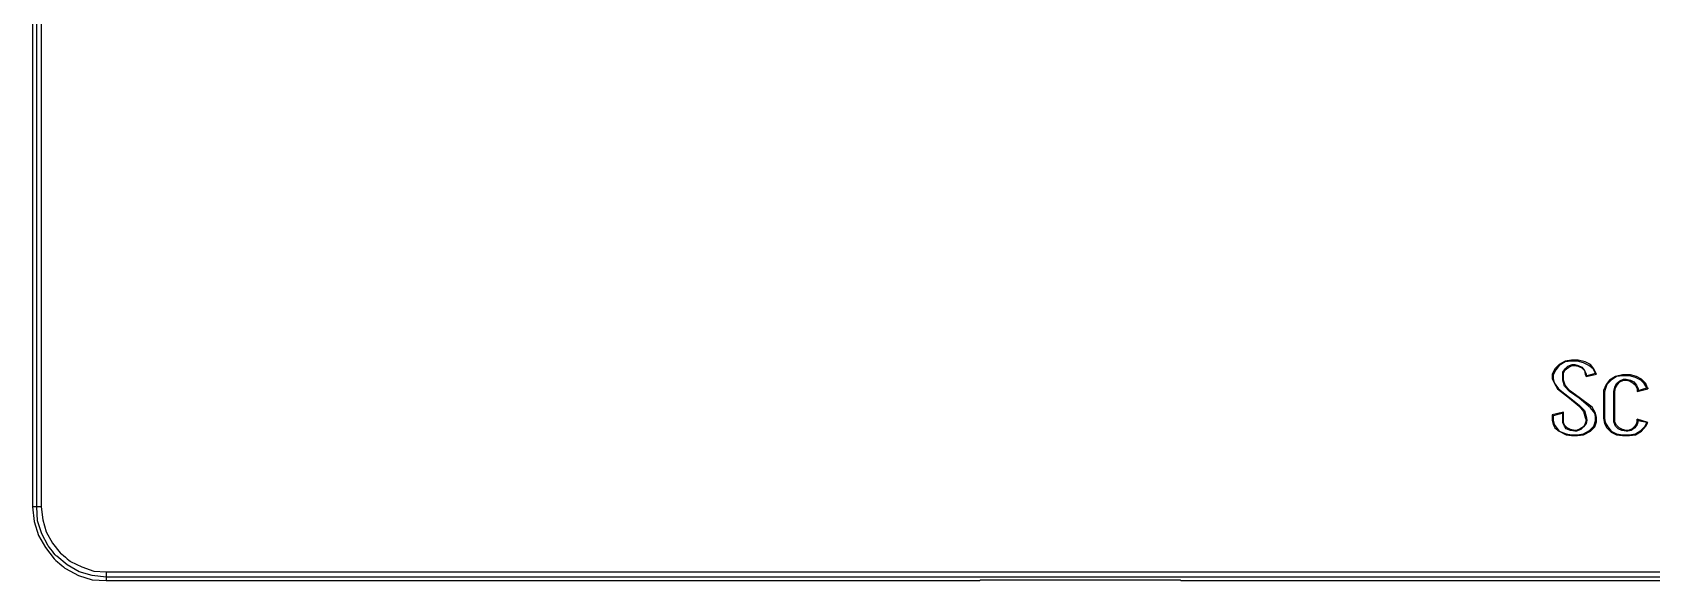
# Model space of a CAD drawing. Header units: centimetres. Extents: x -8.4 to 4.5, y -8.6 to 8.
# Drawn here: x -8.36 to -1.77, y -4.24 to -2.01 of the extents above; entities that cross this region are included whole.
import ezdxf

# ---------------------------------------------------------------- set-up
doc = ezdxf.new("R2010")
doc.units = ezdxf.units.CM
doc.header["$MEASUREMENT"] = 0
doc.layers.add('Layer 1', color=7, linetype='Continuous')

msp = doc.modelspace()

# ---------------------------------------------------------------- linework, layer by layer
at = {"layer": 'Layer 1', "lineweight": 25}
for points in [[(-8.35731, 7.70113), (-8.35731, 7.70113), (-8.35731, -3.937), (-8.35731, -3.937)], [(-8.33967, -3.937), (-8.33967, -3.937), (-8.33967, 7.70113), (-8.33967, 7.70113)], [(-8.32203, 7.70113), (-8.32203, 7.70113), (-8.32203, -3.937), (-8.32203, -3.937)], [(-2.09903, -3.34434), (-2.09903, -3.34434), (-2.09903, -3.34081), (-2.09903, -3.34081)], [(-2.07434, -3.34081), (-2.07434, -3.34081), (-2.09903, -3.34081), (-2.09903, -3.34081)], [(-2.07434, -3.34434), (-2.07434, -3.34434), (-2.09903, -3.34434), (-2.09903, -3.34434)], [(-2.07434, -3.34434), (-2.07434, -3.34434), (-2.07434, -3.34081), (-2.07434, -3.34081)], [(-2.16253, -3.37962), (-2.16253, -3.37962), (-2.16606, -3.37609), (-2.16606, -3.37609)], [(-2.13431, -3.40784), (-2.13431, -3.40784), (-2.13078, -3.40784), (-2.13078, -3.40784)], [(-2.08492, -3.35845), (-2.08492, -3.35845), (-2.08492, -3.36198), (-2.08492, -3.36198)], [(-2.03906, -3.40431), (-2.03906, -3.40431), (-2.00025, -3.39373), (-2.00025, -3.39373)], [(-2.03906, -3.40784), (-2.03906, -3.40784), (-1.99673, -3.39725), (-1.99673, -3.39725)], [(-1.86267, -3.40078), (-1.86267, -3.40078), (-1.89089, -3.40078), (-1.89089, -3.40078)], [(-1.86267, -3.40431), (-1.86267, -3.40431), (-1.89089, -3.40431), (-1.89089, -3.40431)], [(-1.87678, -3.41842), (-1.87678, -3.41842), (-1.87678, -3.42195), (-1.87678, -3.42195)], [(-1.86267, -3.40431), (-1.86267, -3.40431), (-1.86267, -3.40078), (-1.86267, -3.40078)], [(-1.96498, -3.47134), (-1.96498, -3.47134), (-1.9685, -3.47134), (-1.9685, -3.47134)], [(-1.9685, -3.47134), (-1.9685, -3.47134), (-1.9685, -3.57717), (-1.9685, -3.57717)], [(-1.96498, -3.47134), (-1.96498, -3.47134), (-1.96498, -3.57717), (-1.96498, -3.57717)], [(-1.92617, -3.5807), (-1.92617, -3.5807), (-1.92617, -3.46781), (-1.92617, -3.46781)], [(-1.92617, -3.46781), (-1.92617, -3.46781), (-1.92264, -3.46781), (-1.92264, -3.46781)], [(-1.92264, -3.5807), (-1.92264, -3.5807), (-1.92264, -3.46781), (-1.92264, -3.46781)], [(-1.83092, -3.46781), (-1.83092, -3.46781), (-1.78859, -3.45723), (-1.78859, -3.45723)], [(-1.82739, -3.46428), (-1.82739, -3.46428), (-1.79211, -3.4537), (-1.79211, -3.4537)], [(-2.13078, -3.55248), (-2.13078, -3.55248), (-2.17664, -3.56306), (-2.17664, -3.56306)], [(-2.13431, -3.556), (-2.13431, -3.556), (-2.13078, -3.55248), (-2.13078, -3.55248)], [(-2.13078, -3.58775), (-2.13078, -3.58775), (-2.13078, -3.55248), (-2.13078, -3.55248)], [(-2.10609, -3.4925), (-2.10609, -3.4925), (-2.10609, -3.49603), (-2.10609, -3.49603)], [(-2.06728, -3.49603), (-2.06728, -3.49603), (-2.06728, -3.4925), (-2.06728, -3.4925)], [(-2.17311, -3.56659), (-2.17311, -3.56659), (-2.17664, -3.56306), (-2.17664, -3.56306)], [(-2.17664, -3.56306), (-2.17664, -3.56306), (-2.17664, -3.58423), (-2.17664, -3.58423)], [(-2.17311, -3.58423), (-2.17311, -3.58423), (-2.17664, -3.58423), (-2.17664, -3.58423)], [(-2.13431, -3.556), (-2.13431, -3.556), (-2.17311, -3.56659), (-2.17311, -3.56659)], [(-2.17311, -3.56659), (-2.17311, -3.56659), (-2.17311, -3.58423), (-2.17311, -3.58423)], [(-2.13431, -3.58775), (-2.13431, -3.58775), (-2.13431, -3.556), (-2.13431, -3.556)], [(-2.13431, -3.58775), (-2.13431, -3.58775), (-2.13078, -3.58775), (-2.13078, -3.58775)], [(-2.03553, -3.58423), (-2.03553, -3.58423), (-2.03906, -3.58423), (-2.03906, -3.58423)], [(-2.00731, -3.60892), (-2.00731, -3.60892), (-2.00378, -3.61245), (-2.00378, -3.61245)], [(-1.96498, -3.57717), (-1.96498, -3.57717), (-1.9685, -3.57717), (-1.9685, -3.57717)], [(-1.92617, -3.5807), (-1.92617, -3.5807), (-1.92264, -3.5807), (-1.92264, -3.5807)], [(-1.78859, -3.59481), (-1.78859, -3.59481), (-1.83092, -3.5807), (-1.83092, -3.5807)], [(-1.79211, -3.59481), (-1.79211, -3.59481), (-1.82739, -3.58775), (-1.82739, -3.58775)], [(-1.79211, -3.59481), (-1.79211, -3.59481), (-1.78859, -3.59481), (-1.78859, -3.59481)], [(-2.09903, -3.6442), (-2.09903, -3.6442), (-2.09903, -3.64773), (-2.09903, -3.64773)], [(-2.09903, -3.6442), (-2.09903, -3.6442), (-2.07434, -3.6442), (-2.07434, -3.6442)], [(-2.09903, -3.64773), (-2.09903, -3.64773), (-2.07434, -3.64773), (-2.07434, -3.64773)], [(-2.08492, -3.63009), (-2.08492, -3.63009), (-2.08492, -3.62656), (-2.08492, -3.62656)], [(-2.07434, -3.6442), (-2.07434, -3.6442), (-2.07434, -3.64773), (-2.07434, -3.64773)], [(-1.89089, -3.6442), (-1.89089, -3.6442), (-1.86267, -3.6442), (-1.86267, -3.6442)], [(-1.89089, -3.6442), (-1.89089, -3.6442), (-1.89089, -3.64773), (-1.89089, -3.64773)], [(-1.89089, -3.64773), (-1.89089, -3.64773), (-1.86267, -3.64773), (-1.86267, -3.64773)], [(-1.87678, -3.63009), (-1.87678, -3.63009), (-1.87678, -3.62656), (-1.87678, -3.62656)], [(-1.86267, -3.6442), (-1.86267, -3.6442), (-1.86267, -3.64773), (-1.86267, -3.64773)], [(-8.33967, -3.937), (-8.33967, -3.937), (-8.35731, -3.937), (-8.35731, -3.937)], [(-8.05745, -4.20159), (-8.05745, -4.20159), (-0.13759, -4.20159), (-0.13759, -4.20159)], [(-0.13759, -4.22275), (-0.13759, -4.22275), (-8.05745, -4.22275), (-8.05745, -4.22275)], [(-8.05745, -4.22275), (-8.05745, -4.22275), (-8.05745, -4.23687), (-8.05745, -4.23687)], [(-8.05745, -4.23687), (-8.05745, -4.23687), (-4.50498, -4.23687), (-4.50498, -4.23687)], [(-4.50498, -4.23687), (-4.50498, -4.23687), (-4.50145, -4.23334), (-4.50145, -4.23334)], [(-4.50145, -4.23334), (-4.50145, -4.23334), (-3.69006, -4.23334), (-3.69006, -4.23334)], [(-3.69006, -4.23334), (-3.69006, -4.23334), (-3.68653, -4.23687), (-3.68653, -4.23687)], [(-3.68653, -4.23687), (-3.68653, -4.23687), (-0.13759, -4.23687), (-0.13759, -4.23687)]]:
    msp.add_open_spline(points, degree=3, dxfattribs=at)
for points, knots in [([(-2.09903, -3.34081), (-2.09903, -3.34081), (-2.12373, -3.34434), (-2.12373, -3.34434), (-2.12373, -3.34434), (-2.12373, -3.34434), (-2.14842, -3.35845), (-2.14842, -3.35845), (-2.14842, -3.35845), (-2.14842, -3.35845), (-2.16606, -3.37609), (-2.16606, -3.37609)], [0, 0, 0, 0, 0.25, 0.25, 0.25, 0.25, 0.5, 0.5, 0.5, 0.5, 1, 1, 1, 1]), ([(-2.09903, -3.34434), (-2.09903, -3.34434), (-2.12373, -3.34787), (-2.12373, -3.34787), (-2.12373, -3.34787), (-2.12373, -3.34787), (-2.14842, -3.36198), (-2.14842, -3.36198), (-2.14842, -3.36198), (-2.14842, -3.36198), (-2.16253, -3.37962), (-2.16253, -3.37962)], [0, 0, 0, 0, 0.25, 0.25, 0.25, 0.25, 0.5, 0.5, 0.5, 0.5, 1, 1, 1, 1]), ([(-1.99673, -3.39725), (-1.99673, -3.39725), (-2.00731, -3.37609), (-2.00731, -3.37609), (-2.00731, -3.37609), (-2.00731, -3.37609), (-2.02142, -3.35845), (-2.02142, -3.35845), (-2.02142, -3.35845), (-2.02142, -3.35845), (-2.04259, -3.34787), (-2.04259, -3.34787), (-2.04259, -3.34787), (-2.04259, -3.34787), (-2.07081, -3.34081), (-2.07081, -3.34081), (-2.07081, -3.34081), (-2.07081, -3.34081), (-2.07434, -3.34081), (-2.07434, -3.34081)], [0, 0, 0, 0, 0.1666667, 0.1666667, 0.1666667, 0.1666667, 0.3333333, 0.3333333, 0.3333333, 0.3333333, 0.5, 0.5, 0.5, 0.5, 0.6666667, 0.6666667, 0.6666667, 0.6666667, 1, 1, 1, 1]), ([(-2.00025, -3.39373), (-2.00025, -3.39373), (-2.01084, -3.37609), (-2.01084, -3.37609), (-2.01084, -3.37609), (-2.01084, -3.37609), (-2.02848, -3.36198), (-2.02848, -3.36198), (-2.02848, -3.36198), (-2.02848, -3.36198), (-2.04964, -3.35139), (-2.04964, -3.35139), (-2.04964, -3.35139), (-2.04964, -3.35139), (-2.07434, -3.34434), (-2.07434, -3.34434)], [0, 0, 0, 0, 0.2, 0.2, 0.2, 0.2, 0.4, 0.4, 0.4, 0.4, 0.6, 0.6, 0.6, 0.6, 1, 1, 1, 1]), ([(-2.16606, -3.37609), (-2.16606, -3.37609), (-2.17664, -3.39725), (-2.17664, -3.39725), (-2.17664, -3.39725), (-2.17664, -3.39725), (-2.17664, -3.41489), (-2.17664, -3.41489), (-2.17664, -3.41489), (-2.17664, -3.41489), (-2.16959, -3.43253), (-2.16959, -3.43253), (-2.16959, -3.43253), (-2.16959, -3.43253), (-2.15548, -3.45723), (-2.15548, -3.45723), (-2.15548, -3.45723), (-2.15548, -3.45723), (-2.10609, -3.49603), (-2.10609, -3.49603)], [0, 0, 0, 0, 0.1666667, 0.1666667, 0.1666667, 0.1666667, 0.3333333, 0.3333333, 0.3333333, 0.3333333, 0.5, 0.5, 0.5, 0.5, 0.6666667, 0.6666667, 0.6666667, 0.6666667, 1, 1, 1, 1]), ([(-2.16253, -3.37962), (-2.16253, -3.37962), (-2.17311, -3.40078), (-2.17311, -3.40078), (-2.17311, -3.40078), (-2.17311, -3.40078), (-2.17311, -3.41489), (-2.17311, -3.41489), (-2.17311, -3.41489), (-2.17311, -3.41489), (-2.16959, -3.43253), (-2.16959, -3.43253), (-2.16959, -3.43253), (-2.16959, -3.43253), (-2.15195, -3.45723), (-2.15195, -3.45723), (-2.15195, -3.45723), (-2.15195, -3.45723), (-2.10609, -3.4925), (-2.10609, -3.4925)], [0, 0, 0, 0, 0.1666667, 0.1666667, 0.1666667, 0.1666667, 0.3333333, 0.3333333, 0.3333333, 0.3333333, 0.5, 0.5, 0.5, 0.5, 0.6666667, 0.6666667, 0.6666667, 0.6666667, 1, 1, 1, 1]), ([(-2.13431, -3.40784), (-2.13431, -3.40784), (-2.13431, -3.3902), (-2.13431, -3.3902), (-2.13431, -3.3902), (-2.13431, -3.3902), (-2.12373, -3.37609), (-2.12373, -3.37609), (-2.12373, -3.37609), (-2.12373, -3.37609), (-2.11314, -3.3655), (-2.11314, -3.3655), (-2.11314, -3.3655), (-2.11314, -3.3655), (-2.0955, -3.35845), (-2.0955, -3.35845), (-2.0955, -3.35845), (-2.0955, -3.35845), (-2.08492, -3.35845), (-2.08492, -3.35845)], [0, 0, 0, 0, 0.1666667, 0.1666667, 0.1666667, 0.1666667, 0.3333333, 0.3333333, 0.3333333, 0.3333333, 0.5, 0.5, 0.5, 0.5, 0.6666667, 0.6666667, 0.6666667, 0.6666667, 1, 1, 1, 1]), ([(-2.06728, -3.49603), (-2.06728, -3.49603), (-2.10609, -3.46781), (-2.10609, -3.46781), (-2.10609, -3.46781), (-2.10609, -3.46781), (-2.12725, -3.44664), (-2.12725, -3.44664), (-2.12725, -3.44664), (-2.12725, -3.44664), (-2.13431, -3.42195), (-2.13431, -3.42195), (-2.13431, -3.42195), (-2.13431, -3.42195), (-2.13431, -3.40784), (-2.13431, -3.40784)], [0, 0, 0, 0, 0.2, 0.2, 0.2, 0.2, 0.4, 0.4, 0.4, 0.4, 0.6, 0.6, 0.6, 0.6, 1, 1, 1, 1]), ([(-2.13078, -3.40784), (-2.13078, -3.40784), (-2.13078, -3.39373), (-2.13078, -3.39373), (-2.13078, -3.39373), (-2.13078, -3.39373), (-2.12373, -3.37962), (-2.12373, -3.37962), (-2.12373, -3.37962), (-2.12373, -3.37962), (-2.10961, -3.36903), (-2.10961, -3.36903), (-2.10961, -3.36903), (-2.10961, -3.36903), (-2.0955, -3.36198), (-2.0955, -3.36198), (-2.0955, -3.36198), (-2.0955, -3.36198), (-2.08492, -3.36198), (-2.08492, -3.36198)], [0, 0, 0, 0, 0.1666667, 0.1666667, 0.1666667, 0.1666667, 0.3333333, 0.3333333, 0.3333333, 0.3333333, 0.5, 0.5, 0.5, 0.5, 0.6666667, 0.6666667, 0.6666667, 0.6666667, 1, 1, 1, 1]), ([(-2.06728, -3.4925), (-2.06728, -3.4925), (-2.10609, -3.46428), (-2.10609, -3.46428), (-2.10609, -3.46428), (-2.10609, -3.46428), (-2.12373, -3.44312), (-2.12373, -3.44312), (-2.12373, -3.44312), (-2.12373, -3.44312), (-2.13078, -3.42195), (-2.13078, -3.42195), (-2.13078, -3.42195), (-2.13078, -3.42195), (-2.13078, -3.40784), (-2.13078, -3.40784)], [0, 0, 0, 0, 0.2, 0.2, 0.2, 0.2, 0.4, 0.4, 0.4, 0.4, 0.6, 0.6, 0.6, 0.6, 1, 1, 1, 1]), ([(-2.08492, -3.35845), (-2.08492, -3.35845), (-2.07081, -3.36198), (-2.07081, -3.36198), (-2.07081, -3.36198), (-2.07081, -3.36198), (-2.0567, -3.36903), (-2.0567, -3.36903), (-2.0567, -3.36903), (-2.0567, -3.36903), (-2.04611, -3.38314), (-2.04611, -3.38314), (-2.04611, -3.38314), (-2.04611, -3.38314), (-2.03906, -3.39725), (-2.03906, -3.39725), (-2.03906, -3.39725), (-2.03906, -3.39725), (-2.03906, -3.40431), (-2.03906, -3.40431)], [0, 0, 0, 0, 0.1666667, 0.1666667, 0.1666667, 0.1666667, 0.3333333, 0.3333333, 0.3333333, 0.3333333, 0.5, 0.5, 0.5, 0.5, 0.6666667, 0.6666667, 0.6666667, 0.6666667, 1, 1, 1, 1]), ([(-2.08492, -3.36198), (-2.08492, -3.36198), (-2.07081, -3.3655), (-2.07081, -3.3655), (-2.07081, -3.3655), (-2.07081, -3.3655), (-2.0567, -3.37256), (-2.0567, -3.37256), (-2.0567, -3.37256), (-2.0567, -3.37256), (-2.04611, -3.38314), (-2.04611, -3.38314), (-2.04611, -3.38314), (-2.04611, -3.38314), (-2.04259, -3.39725), (-2.04259, -3.39725), (-2.04259, -3.39725), (-2.04259, -3.39725), (-2.03906, -3.40784), (-2.03906, -3.40784)], [0, 0, 0, 0, 0.1666667, 0.1666667, 0.1666667, 0.1666667, 0.3333333, 0.3333333, 0.3333333, 0.3333333, 0.5, 0.5, 0.5, 0.5, 0.6666667, 0.6666667, 0.6666667, 0.6666667, 1, 1, 1, 1]), ([(-2.03906, -3.40431), (-2.03906, -3.40431), (-2.03906, -3.40431), (-2.03906, -3.40431), (-2.03906, -3.40431), (-2.03906, -3.40431), (-2.03906, -3.40784), (-2.03906, -3.40784)], [0, 0, 0, 0, 0.3333333, 0.3333333, 0.3333333, 0.3333333, 1, 1, 1, 1]), ([(-2.00025, -3.39373), (-2.00025, -3.39373), (-2.00025, -3.39373), (-2.00025, -3.39373), (-2.00025, -3.39373), (-2.00025, -3.39373), (-1.99673, -3.39725), (-1.99673, -3.39725)], [0, 0, 0, 0, 0.3333333, 0.3333333, 0.3333333, 0.3333333, 1, 1, 1, 1]), ([(-1.89089, -3.40078), (-1.89089, -3.40078), (-1.91911, -3.40784), (-1.91911, -3.40784), (-1.91911, -3.40784), (-1.91911, -3.40784), (-1.94381, -3.42195), (-1.94381, -3.42195), (-1.94381, -3.42195), (-1.94381, -3.42195), (-1.95792, -3.43959), (-1.95792, -3.43959), (-1.95792, -3.43959), (-1.95792, -3.43959), (-1.9685, -3.46428), (-1.9685, -3.46428), (-1.9685, -3.46428), (-1.9685, -3.46428), (-1.9685, -3.47134), (-1.9685, -3.47134)], [0, 0, 0, 0, 0.1666667, 0.1666667, 0.1666667, 0.1666667, 0.3333333, 0.3333333, 0.3333333, 0.3333333, 0.5, 0.5, 0.5, 0.5, 0.6666667, 0.6666667, 0.6666667, 0.6666667, 1, 1, 1, 1]), ([(-1.89089, -3.40431), (-1.89089, -3.40431), (-1.91559, -3.40784), (-1.91559, -3.40784), (-1.91559, -3.40784), (-1.91559, -3.40784), (-1.93675, -3.42195), (-1.93675, -3.42195), (-1.93675, -3.42195), (-1.93675, -3.42195), (-1.95439, -3.43959), (-1.95439, -3.43959), (-1.95439, -3.43959), (-1.95439, -3.43959), (-1.96145, -3.46075), (-1.96145, -3.46075), (-1.96145, -3.46075), (-1.96145, -3.46075), (-1.96498, -3.47134), (-1.96498, -3.47134)], [0, 0, 0, 0, 0.1666667, 0.1666667, 0.1666667, 0.1666667, 0.3333333, 0.3333333, 0.3333333, 0.3333333, 0.5, 0.5, 0.5, 0.5, 0.6666667, 0.6666667, 0.6666667, 0.6666667, 1, 1, 1, 1]), ([(-1.92617, -3.46781), (-1.92617, -3.46781), (-1.92264, -3.45017), (-1.92264, -3.45017), (-1.92264, -3.45017), (-1.92264, -3.45017), (-1.91559, -3.43606), (-1.91559, -3.43606), (-1.91559, -3.43606), (-1.91559, -3.43606), (-1.90148, -3.42548), (-1.90148, -3.42548), (-1.90148, -3.42548), (-1.90148, -3.42548), (-1.88736, -3.41842), (-1.88736, -3.41842), (-1.88736, -3.41842), (-1.88736, -3.41842), (-1.87678, -3.41842), (-1.87678, -3.41842)], [0, 0, 0, 0, 0.1666667, 0.1666667, 0.1666667, 0.1666667, 0.3333333, 0.3333333, 0.3333333, 0.3333333, 0.5, 0.5, 0.5, 0.5, 0.6666667, 0.6666667, 0.6666667, 0.6666667, 1, 1, 1, 1]), ([(-1.92264, -3.46781), (-1.92264, -3.46781), (-1.91911, -3.4537), (-1.91911, -3.4537), (-1.91911, -3.4537), (-1.91911, -3.4537), (-1.91206, -3.43959), (-1.91206, -3.43959), (-1.91206, -3.43959), (-1.91206, -3.43959), (-1.90148, -3.429), (-1.90148, -3.429), (-1.90148, -3.429), (-1.90148, -3.429), (-1.88736, -3.42195), (-1.88736, -3.42195), (-1.88736, -3.42195), (-1.88736, -3.42195), (-1.87678, -3.42195), (-1.87678, -3.42195)], [0, 0, 0, 0, 0.1666667, 0.1666667, 0.1666667, 0.1666667, 0.3333333, 0.3333333, 0.3333333, 0.3333333, 0.5, 0.5, 0.5, 0.5, 0.6666667, 0.6666667, 0.6666667, 0.6666667, 1, 1, 1, 1]), ([(-1.89089, -3.40431), (-1.89089, -3.40431), (-1.89089, -3.40431), (-1.89089, -3.40431), (-1.89089, -3.40431), (-1.89089, -3.40431), (-1.89089, -3.40078), (-1.89089, -3.40078)], [0, 0, 0, 0, 0.3333333, 0.3333333, 0.3333333, 0.3333333, 1, 1, 1, 1]), ([(-1.87678, -3.41842), (-1.87678, -3.41842), (-1.85914, -3.42195), (-1.85914, -3.42195), (-1.85914, -3.42195), (-1.85914, -3.42195), (-1.84503, -3.429), (-1.84503, -3.429), (-1.84503, -3.429), (-1.84503, -3.429), (-1.83445, -3.44312), (-1.83445, -3.44312), (-1.83445, -3.44312), (-1.83445, -3.44312), (-1.82739, -3.45723), (-1.82739, -3.45723), (-1.82739, -3.45723), (-1.82739, -3.45723), (-1.82739, -3.46428), (-1.82739, -3.46428)], [0, 0, 0, 0, 0.1666667, 0.1666667, 0.1666667, 0.1666667, 0.3333333, 0.3333333, 0.3333333, 0.3333333, 0.5, 0.5, 0.5, 0.5, 0.6666667, 0.6666667, 0.6666667, 0.6666667, 1, 1, 1, 1]), ([(-1.87678, -3.42195), (-1.87678, -3.42195), (-1.86267, -3.42548), (-1.86267, -3.42548), (-1.86267, -3.42548), (-1.86267, -3.42548), (-1.84856, -3.43253), (-1.84856, -3.43253), (-1.84856, -3.43253), (-1.84856, -3.43253), (-1.83798, -3.44312), (-1.83798, -3.44312), (-1.83798, -3.44312), (-1.83798, -3.44312), (-1.83092, -3.45723), (-1.83092, -3.45723), (-1.83092, -3.45723), (-1.83092, -3.45723), (-1.83092, -3.46781), (-1.83092, -3.46781)], [0, 0, 0, 0, 0.1666667, 0.1666667, 0.1666667, 0.1666667, 0.3333333, 0.3333333, 0.3333333, 0.3333333, 0.5, 0.5, 0.5, 0.5, 0.6666667, 0.6666667, 0.6666667, 0.6666667, 1, 1, 1, 1]), ([(-1.78859, -3.45723), (-1.78859, -3.45723), (-1.79564, -3.43606), (-1.79564, -3.43606), (-1.79564, -3.43606), (-1.79564, -3.43606), (-1.81328, -3.41842), (-1.81328, -3.41842), (-1.81328, -3.41842), (-1.81328, -3.41842), (-1.83445, -3.40784), (-1.83445, -3.40784), (-1.83445, -3.40784), (-1.83445, -3.40784), (-1.85914, -3.40078), (-1.85914, -3.40078), (-1.85914, -3.40078), (-1.85914, -3.40078), (-1.86267, -3.40078), (-1.86267, -3.40078)], [0, 0, 0, 0, 0.1666667, 0.1666667, 0.1666667, 0.1666667, 0.3333333, 0.3333333, 0.3333333, 0.3333333, 0.5, 0.5, 0.5, 0.5, 0.6666667, 0.6666667, 0.6666667, 0.6666667, 1, 1, 1, 1]), ([(-1.79211, -3.4537), (-1.79211, -3.4537), (-1.8027, -3.43606), (-1.8027, -3.43606), (-1.8027, -3.43606), (-1.8027, -3.43606), (-1.81681, -3.42195), (-1.81681, -3.42195), (-1.81681, -3.42195), (-1.81681, -3.42195), (-1.83798, -3.41137), (-1.83798, -3.41137), (-1.83798, -3.41137), (-1.83798, -3.41137), (-1.86267, -3.40431), (-1.86267, -3.40431)], [0, 0, 0, 0, 0.2, 0.2, 0.2, 0.2, 0.4, 0.4, 0.4, 0.4, 0.6, 0.6, 0.6, 0.6, 1, 1, 1, 1]), ([(-1.82739, -3.46428), (-1.82739, -3.46428), (-1.83092, -3.46428), (-1.83092, -3.46428), (-1.83092, -3.46428), (-1.83092, -3.46428), (-1.83092, -3.46781), (-1.83092, -3.46781)], [0, 0, 0, 0, 0.3333333, 0.3333333, 0.3333333, 0.3333333, 1, 1, 1, 1]), ([(-1.79211, -3.4537), (-1.79211, -3.4537), (-1.78859, -3.4537), (-1.78859, -3.4537), (-1.78859, -3.4537), (-1.78859, -3.4537), (-1.78859, -3.45723), (-1.78859, -3.45723)], [0, 0, 0, 0, 0.3333333, 0.3333333, 0.3333333, 0.3333333, 1, 1, 1, 1]), ([(-2.10609, -3.4925), (-2.10609, -3.4925), (-2.06728, -3.52425), (-2.06728, -3.52425), (-2.06728, -3.52425), (-2.06728, -3.52425), (-2.04611, -3.54542), (-2.04611, -3.54542), (-2.04611, -3.54542), (-2.04611, -3.54542), (-2.03906, -3.57012), (-2.03906, -3.57012), (-2.03906, -3.57012), (-2.03906, -3.57012), (-2.03553, -3.58423), (-2.03553, -3.58423)], [0, 0, 0, 0, 0.2, 0.2, 0.2, 0.2, 0.4, 0.4, 0.4, 0.4, 0.6, 0.6, 0.6, 0.6, 1, 1, 1, 1]), ([(-2.10609, -3.49603), (-2.10609, -3.49603), (-2.06728, -3.52778), (-2.06728, -3.52778), (-2.06728, -3.52778), (-2.06728, -3.52778), (-2.04964, -3.54895), (-2.04964, -3.54895), (-2.04964, -3.54895), (-2.04964, -3.54895), (-2.04259, -3.57364), (-2.04259, -3.57364), (-2.04259, -3.57364), (-2.04259, -3.57364), (-2.03906, -3.58423), (-2.03906, -3.58423)], [0, 0, 0, 0, 0.2, 0.2, 0.2, 0.2, 0.4, 0.4, 0.4, 0.4, 0.6, 0.6, 0.6, 0.6, 1, 1, 1, 1]), ([(-2.00378, -3.61245), (-2.00378, -3.61245), (-1.99673, -3.59128), (-1.99673, -3.59128), (-1.99673, -3.59128), (-1.99673, -3.59128), (-1.99673, -3.57364), (-1.99673, -3.57364), (-1.99673, -3.57364), (-1.99673, -3.57364), (-2.00025, -3.556), (-2.00025, -3.556), (-2.00025, -3.556), (-2.00025, -3.556), (-2.01436, -3.53131), (-2.01436, -3.53131), (-2.01436, -3.53131), (-2.01436, -3.53131), (-2.06728, -3.4925), (-2.06728, -3.4925)], [0, 0, 0, 0, 0.1666667, 0.1666667, 0.1666667, 0.1666667, 0.3333333, 0.3333333, 0.3333333, 0.3333333, 0.5, 0.5, 0.5, 0.5, 0.6666667, 0.6666667, 0.6666667, 0.6666667, 1, 1, 1, 1]), ([(-2.00731, -3.60892), (-2.00731, -3.60892), (-2.00025, -3.58775), (-2.00025, -3.58775), (-2.00025, -3.58775), (-2.00025, -3.58775), (-2.00025, -3.57012), (-2.00025, -3.57012), (-2.00025, -3.57012), (-2.00025, -3.57012), (-2.00378, -3.556), (-2.00378, -3.556), (-2.00378, -3.556), (-2.00378, -3.556), (-2.02142, -3.53484), (-2.02142, -3.53484), (-2.02142, -3.53484), (-2.02142, -3.53484), (-2.06728, -3.49603), (-2.06728, -3.49603)], [0, 0, 0, 0, 0.1666667, 0.1666667, 0.1666667, 0.1666667, 0.3333333, 0.3333333, 0.3333333, 0.3333333, 0.5, 0.5, 0.5, 0.5, 0.6666667, 0.6666667, 0.6666667, 0.6666667, 1, 1, 1, 1]), ([(-2.17664, -3.58423), (-2.17664, -3.58423), (-2.17311, -3.60187), (-2.17311, -3.60187), (-2.17311, -3.60187), (-2.17311, -3.60187), (-2.16606, -3.61598), (-2.16606, -3.61598), (-2.16606, -3.61598), (-2.16606, -3.61598), (-2.14842, -3.63009), (-2.14842, -3.63009), (-2.14842, -3.63009), (-2.14842, -3.63009), (-2.1202, -3.6442), (-2.1202, -3.6442), (-2.1202, -3.6442), (-2.1202, -3.6442), (-2.09903, -3.64773), (-2.09903, -3.64773)], [0, 0, 0, 0, 0.1666667, 0.1666667, 0.1666667, 0.1666667, 0.3333333, 0.3333333, 0.3333333, 0.3333333, 0.5, 0.5, 0.5, 0.5, 0.6666667, 0.6666667, 0.6666667, 0.6666667, 1, 1, 1, 1]), ([(-2.17311, -3.58423), (-2.17311, -3.58423), (-2.16959, -3.60187), (-2.16959, -3.60187), (-2.16959, -3.60187), (-2.16959, -3.60187), (-2.16253, -3.61245), (-2.16253, -3.61245), (-2.16253, -3.61245), (-2.16253, -3.61245), (-2.14842, -3.63009), (-2.14842, -3.63009), (-2.14842, -3.63009), (-2.14842, -3.63009), (-2.1202, -3.64067), (-2.1202, -3.64067), (-2.1202, -3.64067), (-2.1202, -3.64067), (-2.09903, -3.6442), (-2.09903, -3.6442)], [0, 0, 0, 0, 0.1666667, 0.1666667, 0.1666667, 0.1666667, 0.3333333, 0.3333333, 0.3333333, 0.3333333, 0.5, 0.5, 0.5, 0.5, 0.6666667, 0.6666667, 0.6666667, 0.6666667, 1, 1, 1, 1]), ([(-2.08492, -3.63009), (-2.08492, -3.63009), (-2.10256, -3.62656), (-2.10256, -3.62656), (-2.10256, -3.62656), (-2.10256, -3.62656), (-2.1202, -3.6195), (-2.1202, -3.6195), (-2.1202, -3.6195), (-2.1202, -3.6195), (-2.12725, -3.60892), (-2.12725, -3.60892), (-2.12725, -3.60892), (-2.12725, -3.60892), (-2.13431, -3.59481), (-2.13431, -3.59481), (-2.13431, -3.59481), (-2.13431, -3.59481), (-2.13431, -3.58775), (-2.13431, -3.58775)], [0, 0, 0, 0, 0.1666667, 0.1666667, 0.1666667, 0.1666667, 0.3333333, 0.3333333, 0.3333333, 0.3333333, 0.5, 0.5, 0.5, 0.5, 0.6666667, 0.6666667, 0.6666667, 0.6666667, 1, 1, 1, 1]), ([(-2.08492, -3.62656), (-2.08492, -3.62656), (-2.10256, -3.62303), (-2.10256, -3.62303), (-2.10256, -3.62303), (-2.10256, -3.62303), (-2.11667, -3.61598), (-2.11667, -3.61598), (-2.11667, -3.61598), (-2.11667, -3.61598), (-2.12725, -3.60539), (-2.12725, -3.60539), (-2.12725, -3.60539), (-2.12725, -3.60539), (-2.13078, -3.59481), (-2.13078, -3.59481), (-2.13078, -3.59481), (-2.13078, -3.59481), (-2.13078, -3.58775), (-2.13078, -3.58775)], [0, 0, 0, 0, 0.1666667, 0.1666667, 0.1666667, 0.1666667, 0.3333333, 0.3333333, 0.3333333, 0.3333333, 0.5, 0.5, 0.5, 0.5, 0.6666667, 0.6666667, 0.6666667, 0.6666667, 1, 1, 1, 1]), ([(-2.03553, -3.58423), (-2.03553, -3.58423), (-2.03906, -3.59834), (-2.03906, -3.59834), (-2.03906, -3.59834), (-2.03906, -3.59834), (-2.04964, -3.61245), (-2.04964, -3.61245), (-2.04964, -3.61245), (-2.04964, -3.61245), (-2.06023, -3.62303), (-2.06023, -3.62303), (-2.06023, -3.62303), (-2.06023, -3.62303), (-2.07786, -3.63009), (-2.07786, -3.63009), (-2.07786, -3.63009), (-2.07786, -3.63009), (-2.08492, -3.63009), (-2.08492, -3.63009)], [0, 0, 0, 0, 0.1666667, 0.1666667, 0.1666667, 0.1666667, 0.3333333, 0.3333333, 0.3333333, 0.3333333, 0.5, 0.5, 0.5, 0.5, 0.6666667, 0.6666667, 0.6666667, 0.6666667, 1, 1, 1, 1]), ([(-2.03906, -3.58423), (-2.03906, -3.58423), (-2.04259, -3.59834), (-2.04259, -3.59834), (-2.04259, -3.59834), (-2.04259, -3.59834), (-2.04964, -3.61245), (-2.04964, -3.61245), (-2.04964, -3.61245), (-2.04964, -3.61245), (-2.06375, -3.6195), (-2.06375, -3.6195), (-2.06375, -3.6195), (-2.06375, -3.6195), (-2.07786, -3.62656), (-2.07786, -3.62656), (-2.07786, -3.62656), (-2.07786, -3.62656), (-2.08492, -3.62656), (-2.08492, -3.62656)], [0, 0, 0, 0, 0.1666667, 0.1666667, 0.1666667, 0.1666667, 0.3333333, 0.3333333, 0.3333333, 0.3333333, 0.5, 0.5, 0.5, 0.5, 0.6666667, 0.6666667, 0.6666667, 0.6666667, 1, 1, 1, 1]), ([(-2.07434, -3.6442), (-2.07434, -3.6442), (-2.04964, -3.64067), (-2.04964, -3.64067), (-2.04964, -3.64067), (-2.04964, -3.64067), (-2.02495, -3.62656), (-2.02495, -3.62656), (-2.02495, -3.62656), (-2.02495, -3.62656), (-2.00731, -3.60892), (-2.00731, -3.60892)], [0, 0, 0, 0, 0.25, 0.25, 0.25, 0.25, 0.5, 0.5, 0.5, 0.5, 1, 1, 1, 1]), ([(-2.07434, -3.64773), (-2.07434, -3.64773), (-2.04964, -3.6442), (-2.04964, -3.6442), (-2.04964, -3.6442), (-2.04964, -3.6442), (-2.02142, -3.63009), (-2.02142, -3.63009), (-2.02142, -3.63009), (-2.02142, -3.63009), (-2.00378, -3.61245), (-2.00378, -3.61245)], [0, 0, 0, 0, 0.25, 0.25, 0.25, 0.25, 0.5, 0.5, 0.5, 0.5, 1, 1, 1, 1]), ([(-1.9685, -3.57717), (-1.9685, -3.57717), (-1.96498, -3.59834), (-1.96498, -3.59834), (-1.96498, -3.59834), (-1.96498, -3.59834), (-1.95439, -3.61598), (-1.95439, -3.61598), (-1.95439, -3.61598), (-1.95439, -3.61598), (-1.93675, -3.63362), (-1.93675, -3.63362), (-1.93675, -3.63362), (-1.93675, -3.63362), (-1.91559, -3.6442), (-1.91559, -3.6442), (-1.91559, -3.6442), (-1.91559, -3.6442), (-1.89089, -3.64773), (-1.89089, -3.64773)], [0, 0, 0, 0, 0.1666667, 0.1666667, 0.1666667, 0.1666667, 0.3333333, 0.3333333, 0.3333333, 0.3333333, 0.5, 0.5, 0.5, 0.5, 0.6666667, 0.6666667, 0.6666667, 0.6666667, 1, 1, 1, 1]), ([(-1.96498, -3.57717), (-1.96498, -3.57717), (-1.96145, -3.59481), (-1.96145, -3.59481), (-1.96145, -3.59481), (-1.96145, -3.59481), (-1.95086, -3.61245), (-1.95086, -3.61245), (-1.95086, -3.61245), (-1.95086, -3.61245), (-1.93675, -3.63009), (-1.93675, -3.63009), (-1.93675, -3.63009), (-1.93675, -3.63009), (-1.91559, -3.64067), (-1.91559, -3.64067), (-1.91559, -3.64067), (-1.91559, -3.64067), (-1.89089, -3.6442), (-1.89089, -3.6442)], [0, 0, 0, 0, 0.1666667, 0.1666667, 0.1666667, 0.1666667, 0.3333333, 0.3333333, 0.3333333, 0.3333333, 0.5, 0.5, 0.5, 0.5, 0.6666667, 0.6666667, 0.6666667, 0.6666667, 1, 1, 1, 1]), ([(-1.87678, -3.63009), (-1.87678, -3.63009), (-1.89442, -3.62656), (-1.89442, -3.62656), (-1.89442, -3.62656), (-1.89442, -3.62656), (-1.90853, -3.6195), (-1.90853, -3.6195), (-1.90853, -3.6195), (-1.90853, -3.6195), (-1.91911, -3.60892), (-1.91911, -3.60892), (-1.91911, -3.60892), (-1.91911, -3.60892), (-1.92617, -3.59128), (-1.92617, -3.59128), (-1.92617, -3.59128), (-1.92617, -3.59128), (-1.92617, -3.5807), (-1.92617, -3.5807)], [0, 0, 0, 0, 0.1666667, 0.1666667, 0.1666667, 0.1666667, 0.3333333, 0.3333333, 0.3333333, 0.3333333, 0.5, 0.5, 0.5, 0.5, 0.6666667, 0.6666667, 0.6666667, 0.6666667, 1, 1, 1, 1]), ([(-1.87678, -3.62656), (-1.87678, -3.62656), (-1.89089, -3.62303), (-1.89089, -3.62303), (-1.89089, -3.62303), (-1.89089, -3.62303), (-1.905, -3.61598), (-1.905, -3.61598), (-1.905, -3.61598), (-1.905, -3.61598), (-1.91559, -3.60539), (-1.91559, -3.60539), (-1.91559, -3.60539), (-1.91559, -3.60539), (-1.92264, -3.59128), (-1.92264, -3.59128), (-1.92264, -3.59128), (-1.92264, -3.59128), (-1.92264, -3.5807), (-1.92264, -3.5807)], [0, 0, 0, 0, 0.1666667, 0.1666667, 0.1666667, 0.1666667, 0.3333333, 0.3333333, 0.3333333, 0.3333333, 0.5, 0.5, 0.5, 0.5, 0.6666667, 0.6666667, 0.6666667, 0.6666667, 1, 1, 1, 1]), ([(-1.83092, -3.5807), (-1.83092, -3.5807), (-1.83445, -3.59834), (-1.83445, -3.59834), (-1.83445, -3.59834), (-1.83445, -3.59834), (-1.8415, -3.60892), (-1.8415, -3.60892), (-1.8415, -3.60892), (-1.8415, -3.60892), (-1.85209, -3.6195), (-1.85209, -3.6195), (-1.85209, -3.6195), (-1.85209, -3.6195), (-1.8662, -3.62656), (-1.8662, -3.62656), (-1.8662, -3.62656), (-1.8662, -3.62656), (-1.87678, -3.62656), (-1.87678, -3.62656)], [0, 0, 0, 0, 0.1666667, 0.1666667, 0.1666667, 0.1666667, 0.3333333, 0.3333333, 0.3333333, 0.3333333, 0.5, 0.5, 0.5, 0.5, 0.6666667, 0.6666667, 0.6666667, 0.6666667, 1, 1, 1, 1]), ([(-1.82739, -3.58775), (-1.82739, -3.58775), (-1.83092, -3.60187), (-1.83092, -3.60187), (-1.83092, -3.60187), (-1.83092, -3.60187), (-1.8415, -3.61598), (-1.8415, -3.61598), (-1.8415, -3.61598), (-1.8415, -3.61598), (-1.85561, -3.62656), (-1.85561, -3.62656), (-1.85561, -3.62656), (-1.85561, -3.62656), (-1.86973, -3.63009), (-1.86973, -3.63009), (-1.86973, -3.63009), (-1.86973, -3.63009), (-1.87678, -3.63009), (-1.87678, -3.63009)], [0, 0, 0, 0, 0.1666667, 0.1666667, 0.1666667, 0.1666667, 0.3333333, 0.3333333, 0.3333333, 0.3333333, 0.5, 0.5, 0.5, 0.5, 0.6666667, 0.6666667, 0.6666667, 0.6666667, 1, 1, 1, 1]), ([(-1.86267, -3.6442), (-1.86267, -3.6442), (-1.83798, -3.64067), (-1.83798, -3.64067), (-1.83798, -3.64067), (-1.83798, -3.64067), (-1.81681, -3.62656), (-1.81681, -3.62656), (-1.81681, -3.62656), (-1.81681, -3.62656), (-1.79917, -3.60892), (-1.79917, -3.60892), (-1.79917, -3.60892), (-1.79917, -3.60892), (-1.79211, -3.59481), (-1.79211, -3.59481)], [0, 0, 0, 0, 0.2, 0.2, 0.2, 0.2, 0.4, 0.4, 0.4, 0.4, 0.6, 0.6, 0.6, 0.6, 1, 1, 1, 1]), ([(-1.86267, -3.64773), (-1.86267, -3.64773), (-1.83798, -3.6442), (-1.83798, -3.6442), (-1.83798, -3.6442), (-1.83798, -3.6442), (-1.81328, -3.63009), (-1.81328, -3.63009), (-1.81328, -3.63009), (-1.81328, -3.63009), (-1.79564, -3.60892), (-1.79564, -3.60892), (-1.79564, -3.60892), (-1.79564, -3.60892), (-1.78859, -3.59481), (-1.78859, -3.59481)], [0, 0, 0, 0, 0.2, 0.2, 0.2, 0.2, 0.4, 0.4, 0.4, 0.4, 0.6, 0.6, 0.6, 0.6, 1, 1, 1, 1]), ([(-1.82739, -3.58775), (-1.82739, -3.58775), (-1.83092, -3.58423), (-1.83092, -3.58423), (-1.83092, -3.58423), (-1.83092, -3.58423), (-1.83092, -3.5807), (-1.83092, -3.5807)], [0, 0, 0, 0, 0.3333333, 0.3333333, 0.3333333, 0.3333333, 1, 1, 1, 1]), ([(-8.35731, -3.937), (-8.35731, -3.937), (-8.35025, -3.99698), (-8.35025, -3.99698), (-8.35025, -3.99698), (-8.35025, -3.99698), (-8.33262, -4.05342), (-8.33262, -4.05342), (-8.33262, -4.05342), (-8.33262, -4.05342), (-8.30439, -4.10281), (-8.30439, -4.10281), (-8.30439, -4.10281), (-8.30439, -4.10281), (-8.26912, -4.14867), (-8.26912, -4.14867), (-8.26912, -4.14867), (-8.26912, -4.14867), (-8.22325, -4.18748), (-8.22325, -4.18748), (-8.22325, -4.18748), (-8.22325, -4.18748), (-8.17034, -4.2157), (-8.17034, -4.2157), (-8.17034, -4.2157), (-8.17034, -4.2157), (-8.11389, -4.23334), (-8.11389, -4.23334), (-8.11389, -4.23334), (-8.11389, -4.23334), (-8.05745, -4.23687), (-8.05745, -4.23687)], [0, 0, 0, 0, 0.1111111, 0.1111111, 0.1111111, 0.1111111, 0.2222222, 0.2222222, 0.2222222, 0.2222222, 0.3333333, 0.3333333, 0.3333333, 0.3333333, 0.4444444, 0.4444444, 0.4444444, 0.4444445, 0.5555556, 0.5555556, 0.5555556, 0.5555556, 0.6666667, 0.6666667, 0.6666667, 0.6666667, 0.7777778, 0.7777778, 0.7777778, 0.7777778, 1, 1, 1, 1]), ([(-8.32203, -3.937), (-8.32203, -3.937), (-8.32556, -3.937), (-8.32556, -3.937), (-8.32556, -3.937), (-8.32556, -3.937), (-8.32909, -3.937), (-8.32909, -3.937), (-8.32909, -3.937), (-8.32909, -3.937), (-8.33262, -3.937), (-8.33262, -3.937), (-8.33262, -3.937), (-8.33262, -3.937), (-8.33614, -3.937), (-8.33614, -3.937), (-8.33614, -3.937), (-8.33614, -3.937), (-8.33967, -3.937), (-8.33967, -3.937)], [0, 0, 0, 0, 0.1666667, 0.1666667, 0.1666667, 0.1666667, 0.3333333, 0.3333333, 0.3333333, 0.3333333, 0.5, 0.5, 0.5, 0.5, 0.6666667, 0.6666667, 0.6666667, 0.6666667, 1, 1, 1, 1]), ([(-8.05745, -4.22275), (-8.05745, -4.22275), (-8.11389, -4.2157), (-8.11389, -4.2157), (-8.11389, -4.2157), (-8.11389, -4.2157), (-8.16681, -4.20159), (-8.16681, -4.20159), (-8.16681, -4.20159), (-8.16681, -4.20159), (-8.2162, -4.17337), (-8.2162, -4.17337), (-8.2162, -4.17337), (-8.2162, -4.17337), (-8.25853, -4.13809), (-8.25853, -4.13809), (-8.25853, -4.13809), (-8.25853, -4.13809), (-8.29381, -4.09575), (-8.29381, -4.09575), (-8.29381, -4.09575), (-8.29381, -4.09575), (-8.3185, -4.04637), (-8.3185, -4.04637), (-8.3185, -4.04637), (-8.3185, -4.04637), (-8.33614, -3.99345), (-8.33614, -3.99345), (-8.33614, -3.99345), (-8.33614, -3.99345), (-8.33967, -3.937), (-8.33967, -3.937)], [0, 0, 0, 0, 0.1111111, 0.1111111, 0.1111111, 0.1111111, 0.2222222, 0.2222222, 0.2222222, 0.2222222, 0.3333333, 0.3333333, 0.3333333, 0.3333333, 0.4444444, 0.4444444, 0.4444444, 0.4444445, 0.5555556, 0.5555556, 0.5555556, 0.5555556, 0.6666667, 0.6666667, 0.6666667, 0.6666667, 0.7777778, 0.7777778, 0.7777778, 0.7777778, 1, 1, 1, 1]), ([(-8.32203, -3.937), (-8.32203, -3.937), (-8.31498, -3.98992), (-8.31498, -3.98992), (-8.31498, -3.98992), (-8.31498, -3.98992), (-8.30087, -4.03931), (-8.30087, -4.03931), (-8.30087, -4.03931), (-8.30087, -4.03931), (-8.27617, -4.08517), (-8.27617, -4.08517), (-8.27617, -4.08517), (-8.27617, -4.08517), (-8.24442, -4.12398), (-8.24442, -4.12398), (-8.24442, -4.12398), (-8.24442, -4.12398), (-8.20209, -4.15925), (-8.20209, -4.15925), (-8.20209, -4.15925), (-8.20209, -4.15925), (-8.15623, -4.18042), (-8.15623, -4.18042), (-8.15623, -4.18042), (-8.15623, -4.18042), (-8.10684, -4.19806), (-8.10684, -4.19806), (-8.10684, -4.19806), (-8.10684, -4.19806), (-8.05745, -4.20159), (-8.05745, -4.20159)], [0, 0, 0, 0, 0.1111111, 0.1111111, 0.1111111, 0.1111111, 0.2222222, 0.2222222, 0.2222222, 0.2222222, 0.3333333, 0.3333333, 0.3333333, 0.3333333, 0.4444444, 0.4444444, 0.4444444, 0.4444445, 0.5555556, 0.5555556, 0.5555556, 0.5555556, 0.6666667, 0.6666667, 0.6666667, 0.6666667, 0.7777778, 0.7777778, 0.7777778, 0.7777778, 1, 1, 1, 1]), ([(-8.05745, -4.20159), (-8.05745, -4.20159), (-8.05745, -4.20512), (-8.05745, -4.20512), (-8.05745, -4.20512), (-8.05745, -4.20512), (-8.05745, -4.20864), (-8.05745, -4.20864), (-8.05745, -4.20864), (-8.05745, -4.20864), (-8.05745, -4.21217), (-8.05745, -4.21217), (-8.05745, -4.21217), (-8.05745, -4.21217), (-8.05745, -4.2157), (-8.05745, -4.2157), (-8.05745, -4.2157), (-8.05745, -4.2157), (-8.05745, -4.21923), (-8.05745, -4.21923), (-8.05745, -4.21923), (-8.05745, -4.21923), (-8.05745, -4.22275), (-8.05745, -4.22275)], [0, 0, 0, 0, 0.1428571, 0.1428571, 0.1428571, 0.1428572, 0.2857143, 0.2857143, 0.2857143, 0.2857143, 0.4285714, 0.4285714, 0.4285714, 0.4285714, 0.5714286, 0.5714286, 0.5714286, 0.5714286, 0.7142857, 0.7142857, 0.7142857, 0.7142857, 1, 1, 1, 1])]:
    msp.add_open_spline(points, degree=3, knots=knots, dxfattribs=at)

doc.saveas('drawing.dxf')
